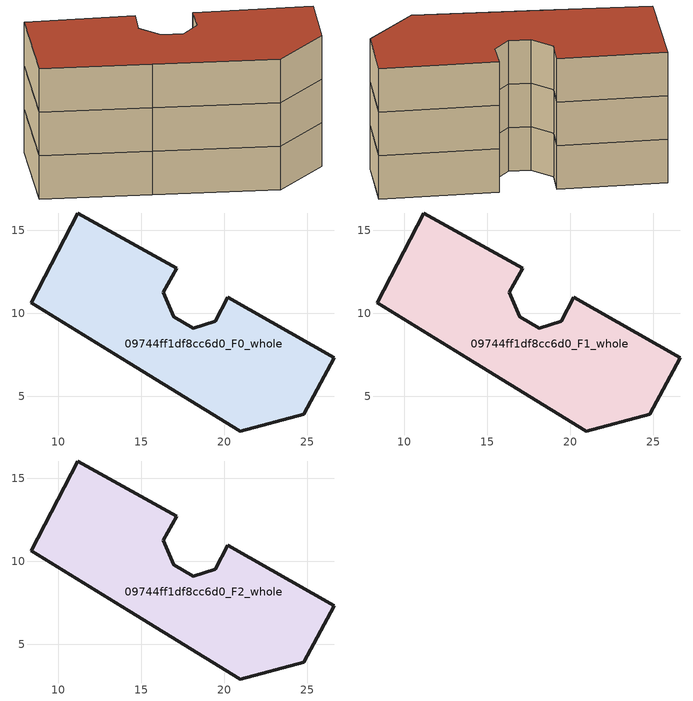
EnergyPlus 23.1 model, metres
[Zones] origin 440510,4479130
09744ff1df8cc6d0_F0_whole
 floor ground (EU_floor_Construction): 20.21,10.97 26.64,7.34 24.79,3.91 20.96,2.91 14.24,7.03 8.36,10.64 11.18,16.05 17.14,12.73 16.32,11.28 16.95,9.79 18.14,9.1 19.46,9.51 z0
 wall outside (EU_wall_Construction): 8.36,10.64 14.24,7.03 20.96,2.91 24.79,3.91 26.64,7.34 20.21,10.97 19.46,9.51 18.14,9.1 16.95,9.79 16.32,11.28 17.14,12.73 11.18,16.05 8.36,10.64 z0:3
09744ff1df8cc6d0_F1_whole
 floor to 09744ff1df8cc6d0_F0_whole (EU_floor_Construction): 20.21,10.97 26.64,7.34 24.79,3.91 20.96,2.91 14.24,7.03 8.36,10.64 11.18,16.05 17.14,12.73 16.32,11.28 16.95,9.79 18.14,9.1 19.46,9.51 z3
 wall outside (EU_wall_Construction): 8.36,10.64 14.24,7.03 20.96,2.91 24.79,3.91 26.64,7.34 20.21,10.97 19.46,9.51 18.14,9.1 16.95,9.79 16.32,11.28 17.14,12.73 11.18,16.05 8.36,10.64 z3:6
09744ff1df8cc6d0_F2_whole
 floor to 09744ff1df8cc6d0_F1_whole (EU_floor_Construction): 20.21,10.97 26.64,7.34 24.79,3.91 20.96,2.91 14.24,7.03 8.36,10.64 11.18,16.05 17.14,12.73 16.32,11.28 16.95,9.79 18.14,9.1 19.46,9.51 z6
 wall outside (EU_wall_Construction): 8.36,10.64 14.24,7.03 20.96,2.91 24.79,3.91 26.64,7.34 20.21,10.97 19.46,9.51 18.14,9.1 16.95,9.79 16.32,11.28 17.14,12.73 11.18,16.05 8.36,10.64 z6:9
 roof outside (EU_roof_Construction): 24.79,3.91 26.64,7.34 20.21,10.97 19.46,9.51 18.14,9.1 16.95,9.79 16.32,11.28 17.14,12.73 11.18,16.05 8.36,10.64 14.24,7.03 20.96,2.91 z9
[Building]
EU S2 Campaign: North Axis=0; Terrain=City; Solar Distribution=FullExterior
[Site:Location]
Madrid: Latitude=40.5; Longitude=-3.5; Time Zone=1; Elevation=609
[SizingPeriod:WeatherFileDays]
AnnualSizingPeriod: Begin Month=1; Begin Day of Month=1; End Month=12; End Day of Month=31; Day of Week for Start Day=Monday; Use Weather File Daylight Saving Period=No; Use Weather File Rain and Snow Indicators=No
[MATERIAL]
EU_InternalMass_Material: Roughness=MediumRough; Thickness=0.1; Conductivity=1; Density=1800; Specific Heat=900; Thermal Absorptance=0.9; Solar Absorptance=0.7; Visible Absorptance=0.7
[MATERIAL:NOMASS] Roughness=MediumRough; Thermal Absorptance=0.9; Solar Absorptance=0.7; Visible Absorptance=0.7
Name | Thermal Resistance
EU_wall_NoMass | 0.459673
EU_roof_NoMass | 0.495815
EU_floor_NoMass | 0.788942
[CONSTRUCTION]
EU_wall_Construction: EU_wall_NoMass
EU_roof_Construction: EU_roof_NoMass
EU_floor_Construction: EU_floor_NoMass
EU_InternalMass_Construction: EU_InternalMass_Material
[ZONE] Type=1; Multiplier=1; Ceiling Height=autocalculate; Floor Area=autocalculate; Part of Total Floor Area=Yes
Name | Volume
09744ff1df8cc6d0_F0_whole | 304.236
09744ff1df8cc6d0_F1_whole; 09744ff1df8cc6d0_F2_whole | 304.237
[INTERNALMASS] Construction=EU_InternalMass_Construction; Surface Area=101.412
Name | Zone or ZoneList
09744ff1df8cc6d0_F0_whole_EU_InternalMass | 09744ff1df8cc6d0_F0_whole
09744ff1df8cc6d0_F1_whole_EU_InternalMass | 09744ff1df8cc6d0_F1_whole
09744ff1df8cc6d0_F2_whole_EU_InternalMass | 09744ff1df8cc6d0_F2_whole
[OTHEREQUIPMENT] Fuel Type=Electricity; Design Level Calculation Method=Watts/Area; Power per Zone Floor Area=1; Fraction Latent=0; Fraction Radiant=0; Fraction Lost=0; Carbon Dioxide Generation Rate=0; EndUse Subcategory=EU_Step8_InternalGains
Name | Zone or ZoneList or Space or SpaceList | Schedule
EU_Step8_InternalGain_09744ff1df8cc6d0_F0_whole_f000 | 09744ff1df8cc6d0_F0_whole | EU_Step8_GainSchedule_09744ff1df8cc6d0_F0_whole_f000
EU_Step8_InternalGain_09744ff1df8cc6d0_F1_whole_f000 | 09744ff1df8cc6d0_F1_whole | EU_Step8_GainSchedule_09744ff1df8cc6d0_F1_whole_f000
EU_Step8_InternalGain_09744ff1df8cc6d0_F2_whole_f000 | 09744ff1df8cc6d0_F2_whole | EU_Step8_GainSchedule_09744ff1df8cc6d0_F2_whole_f000
[ZONEVENTILATION:DESIGNFLOWRATE] Schedule=EU_AlwaysOn; Design Flow Rate Calculation Method=AirChanges/Hour; Air Changes per Hour=0.719161; Ventilation Type=Natural; Fan Pressure Rise=0; Fan Total Efficiency=1; Constant Term Coefficient=1; Temperature Term Coefficient=0; Velocity Term Coefficient=0; Velocity Squared Term Coefficient=0; Minimum Indoor Temperature=-100; Maximum Indoor Temperature=100; Delta Temperature=-100; Minimum Outdoor Temperature=-100; Maximum Outdoor Temperature=100; Maximum Wind Speed=40
Name | Zone or ZoneList or Space or SpaceList
EU_ConstantAir_09744ff1df8cc6d0_F0_whole | 09744ff1df8cc6d0_F0_whole
EU_ConstantAir_09744ff1df8cc6d0_F1_whole | 09744ff1df8cc6d0_F1_whole
EU_ConstantAir_09744ff1df8cc6d0_F2_whole | 09744ff1df8cc6d0_F2_whole
[HVACTEMPLATE:THERMOSTAT] Constant Heating Setpoint=20; Constant Cooling Setpoint=50
EU_HeatOnly_09744ff1df8cc6d0_F0_whole; EU_HeatOnly_09744ff1df8cc6d0_F1_whole; EU_HeatOnly_09744ff1df8cc6d0_F2_whole
[HVACTEMPLATE:ZONE:IDEALLOADSAIRSYSTEM] System Availability Schedule=EU_AlwaysOn; Maximum Heating Supply Air Temperature=50; Minimum Cooling Supply Air Temperature=13; Maximum Heating Supply Air Humidity Ratio=0.0156; Minimum Cooling Supply Air Humidity Ratio=0.0077; Heating Limit=NoLimit; Cooling Limit=NoLimit; Heating Availability Schedule=EU_AlwaysOn; Cooling Availability Schedule=EU_CoolingOff; Dehumidification Control Type=ConstantSensibleHeatRatio; Cooling Sensible Heat Ratio=0.7; Dehumidification Setpoint=60; Humidification Control Type=None; Humidification Setpoint=30; Outdoor Air Method=None; Outdoor Air Flow Rate per Person=0.00944; Outdoor Air Flow Rate per Zone Floor Area=0; Outdoor Air Flow Rate per Zone=0; Demand Controlled Ventilation Type=None; Outdoor Air Economizer Type=NoEconomizer; Heat Recovery Type=None; Sensible Heat Recovery Effectiveness=0.7; Latent Heat Recovery Effectiveness=0.65
Name | Template Thermostat
09744ff1df8cc6d0_F0_whole | EU_HeatOnly_09744ff1df8cc6d0_F0_whole
09744ff1df8cc6d0_F1_whole | EU_HeatOnly_09744ff1df8cc6d0_F1_whole
09744ff1df8cc6d0_F2_whole | EU_HeatOnly_09744ff1df8cc6d0_F2_whole
[SIZING:ZONE] Zone Cooling Design Supply Air Temperature Input Method=SupplyAirTemperature; Zone Cooling Design Supply Air Temperature=13; Zone Heating Design Supply Air Temperature Input Method=SupplyAirTemperature; Zone Heating Design Supply Air Temperature=50; Zone Cooling Design Supply Air Humidity Ratio=0.008; Zone Heating Design Supply Air Humidity Ratio=0.008; Cooling Design Air Flow Method=DesignDay; Cooling Design Air Flow Rate=0; Cooling Minimum Air Flow per Zone Floor Area=0.000762; Cooling Minimum Air Flow=0; Cooling Minimum Air Flow Fraction=0.2; Heating Design Air Flow Method=DesignDay; Heating Design Air Flow Rate=0; Heating Maximum Air Flow per Zone Floor Area=0.002032; Heating Maximum Air Flow=0.141576; Heating Maximum Air Flow Fraction=0.3; Account for Dedicated Outdoor Air System=No; Dedicated Outdoor Air System Control Strategy=NeutralSupplyAir; Dedicated Outdoor Air Low Setpoint Temperature for Design=autosize; Dedicated Outdoor Air High Setpoint Temperature for Design=autosize; Zone Load Sizing Method=Sensible Load Only No Latent Load; Zone Latent Cooling Design Supply Air Humidity Ratio Input Method=HumidityRatioDifference; Zone Cooling Design Supply Air Humidity Ratio Difference=0.005; Zone Latent Heating Design Supply Air Humidity Ratio Input Method=HumidityRatioDifference; Zone Humidification Design Supply Air Humidity Ratio Difference=0.005
09744ff1df8cc6d0_F0_whole; 09744ff1df8cc6d0_F1_whole; 09744ff1df8cc6d0_F2_whole
[SCHEDULE:CONSTANT]
Name | Hourly Value
EU_AlwaysOn | 1
EU_CoolingOff | 0
[SCHEDULE:FILE] Column Number=1; Rows to Skip at Top=0; Number of Hours of Data=8760; Column Separator=Comma; Interpolate to Timestep=No; Minutes per Item=60; Adjust Schedule for Daylight Savings=Yes
Name | File
EU_Step8_GainSchedule_09744ff1df8cc6d0_F0_whole_f000 | C:\Users\o_iseri\Desktop\OpenUBEM\openubem\outputs\eu_evidence\EU-11\ES-MAD-BERRUGUETE\idfs\09744ff1df8cc6d0\09744ff1df8cc6d0_F0_whole_f000_gain.csv
EU_Step8_GainSchedule_09744ff1df8cc6d0_F1_whole_f000 | C:\Users\o_iseri\Desktop\OpenUBEM\openubem\outputs\eu_evidence\EU-11\ES-MAD-BERRUGUETE\idfs\09744ff1df8cc6d0\09744ff1df8cc6d0_F1_whole_f000_gain.csv
EU_Step8_GainSchedule_09744ff1df8cc6d0_F2_whole_f000 | C:\Users\o_iseri\Desktop\OpenUBEM\openubem\outputs\eu_evidence\EU-11\ES-MAD-BERRUGUETE\idfs\09744ff1df8cc6d0\09744ff1df8cc6d0_F2_whole_f000_gain.csv
